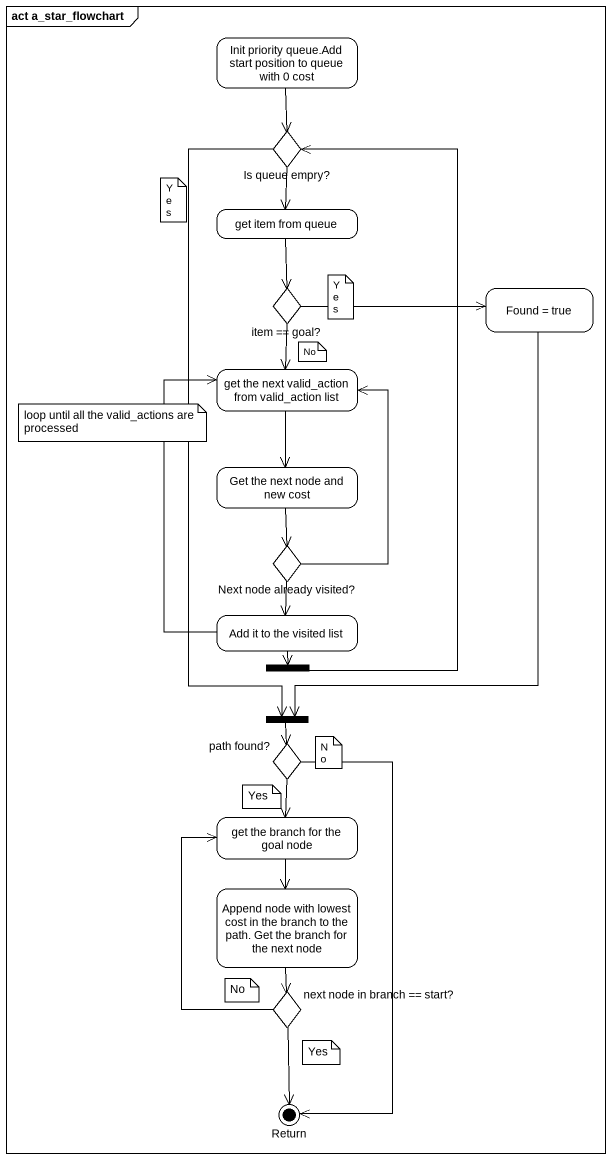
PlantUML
@startuml
mainframe act a_star_flowchart
hide empty description
state "Init priority queue.Add start position to queue with 0 cost" as Init_priority_queue_Add
state "Is queue empry?" as Is_queue_empry <<choice>>
state "get item from queue" as get_item_from_queue
state "item == goal?" as item_goal <<choice>>
state "Found = true" as Found_true
state "get the next valid_action from valid_action list" as get_the_next_valid_action
state "Get the next node and new cost" as Get_the_next_node_and_new
state "Next node already visited?" as Next_node_already_visited <<choice>>
state "Add it to the visited list" as Add_it_to_the_visited_list
state fork1 <<fork>>
state fork2 <<join>>
state "path found?" as path_found <<choice>>
state "get the branch for the goal node" as get_the_branch_for_the_goal
state "Append node with lowest cost in the branch to the path. Get the branch for the next node" as Append_node_with_lowest
state "next node in branch == start?" as next_node_in_branch_start <<choice>>
state "Return" as Return_ <<end>>
Init_priority_queue_Add --> Is_queue_empry
Is_queue_empry --> get_item_from_queue
Is_queue_empry --> fork2
get_item_from_queue --> item_goal
item_goal -right-> Found_true
item_goal --> get_the_next_valid_action
Found_true --> fork2
get_the_next_valid_action --> Get_the_next_node_and_new
Get_the_next_node_and_new --> Next_node_already_visited
Next_node_already_visited -up-> get_the_next_valid_action
Next_node_already_visited --> Add_it_to_the_visited_list
Add_it_to_the_visited_list -up-> get_the_next_valid_action
Add_it_to_the_visited_list --> fork1
fork1 -up-> Is_queue_empry
fork2 --> path_found
path_found --> get_the_branch_for_the_goal
path_found --> Return_
get_the_branch_for_the_goal --> Append_node_with_lowest
Append_node_with_lowest --> next_node_in_branch_start
next_node_in_branch_start -up-> get_the_branch_for_the_goal
next_node_in_branch_start --> Return_
note as N1
  Yes
end note
note as N2
  Yes
end note
note as N3
  No
end note
note as N4
  loop until all the valid_actions are processed
end note
note as N5
  No
end note
note as N6
  Yes
end note
note as N7
  No
end note
note as N8
  Yes
end note
@enduml
